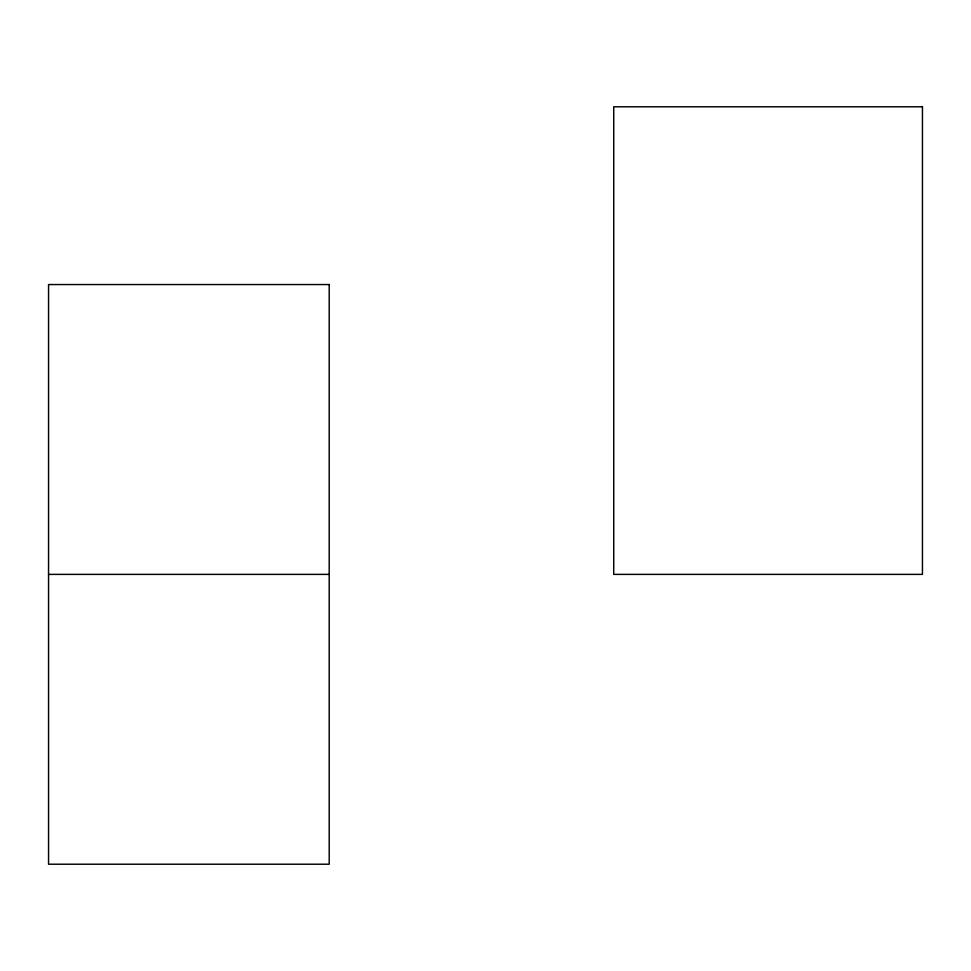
<?xml version="1.0" encoding="UTF-8"?>
<svg xmlns="http://www.w3.org/2000/svg" width="971" height="971" viewBox="0 0 971 971"><rect width="100%" height="100%" fill="white"/><g stroke="black" fill="none" stroke-linecap="round" stroke-linejoin="round"><path stroke-width="1.46" d="M48.55 574.383L329.205 574.383M922.45 106.786L613.733 106.786L613.733 574.383L922.45 574.383L922.45 106.786M329.205 284.552L48.55 284.552L48.55 864.214L329.205 864.214L329.205 284.552"/></g></svg>
